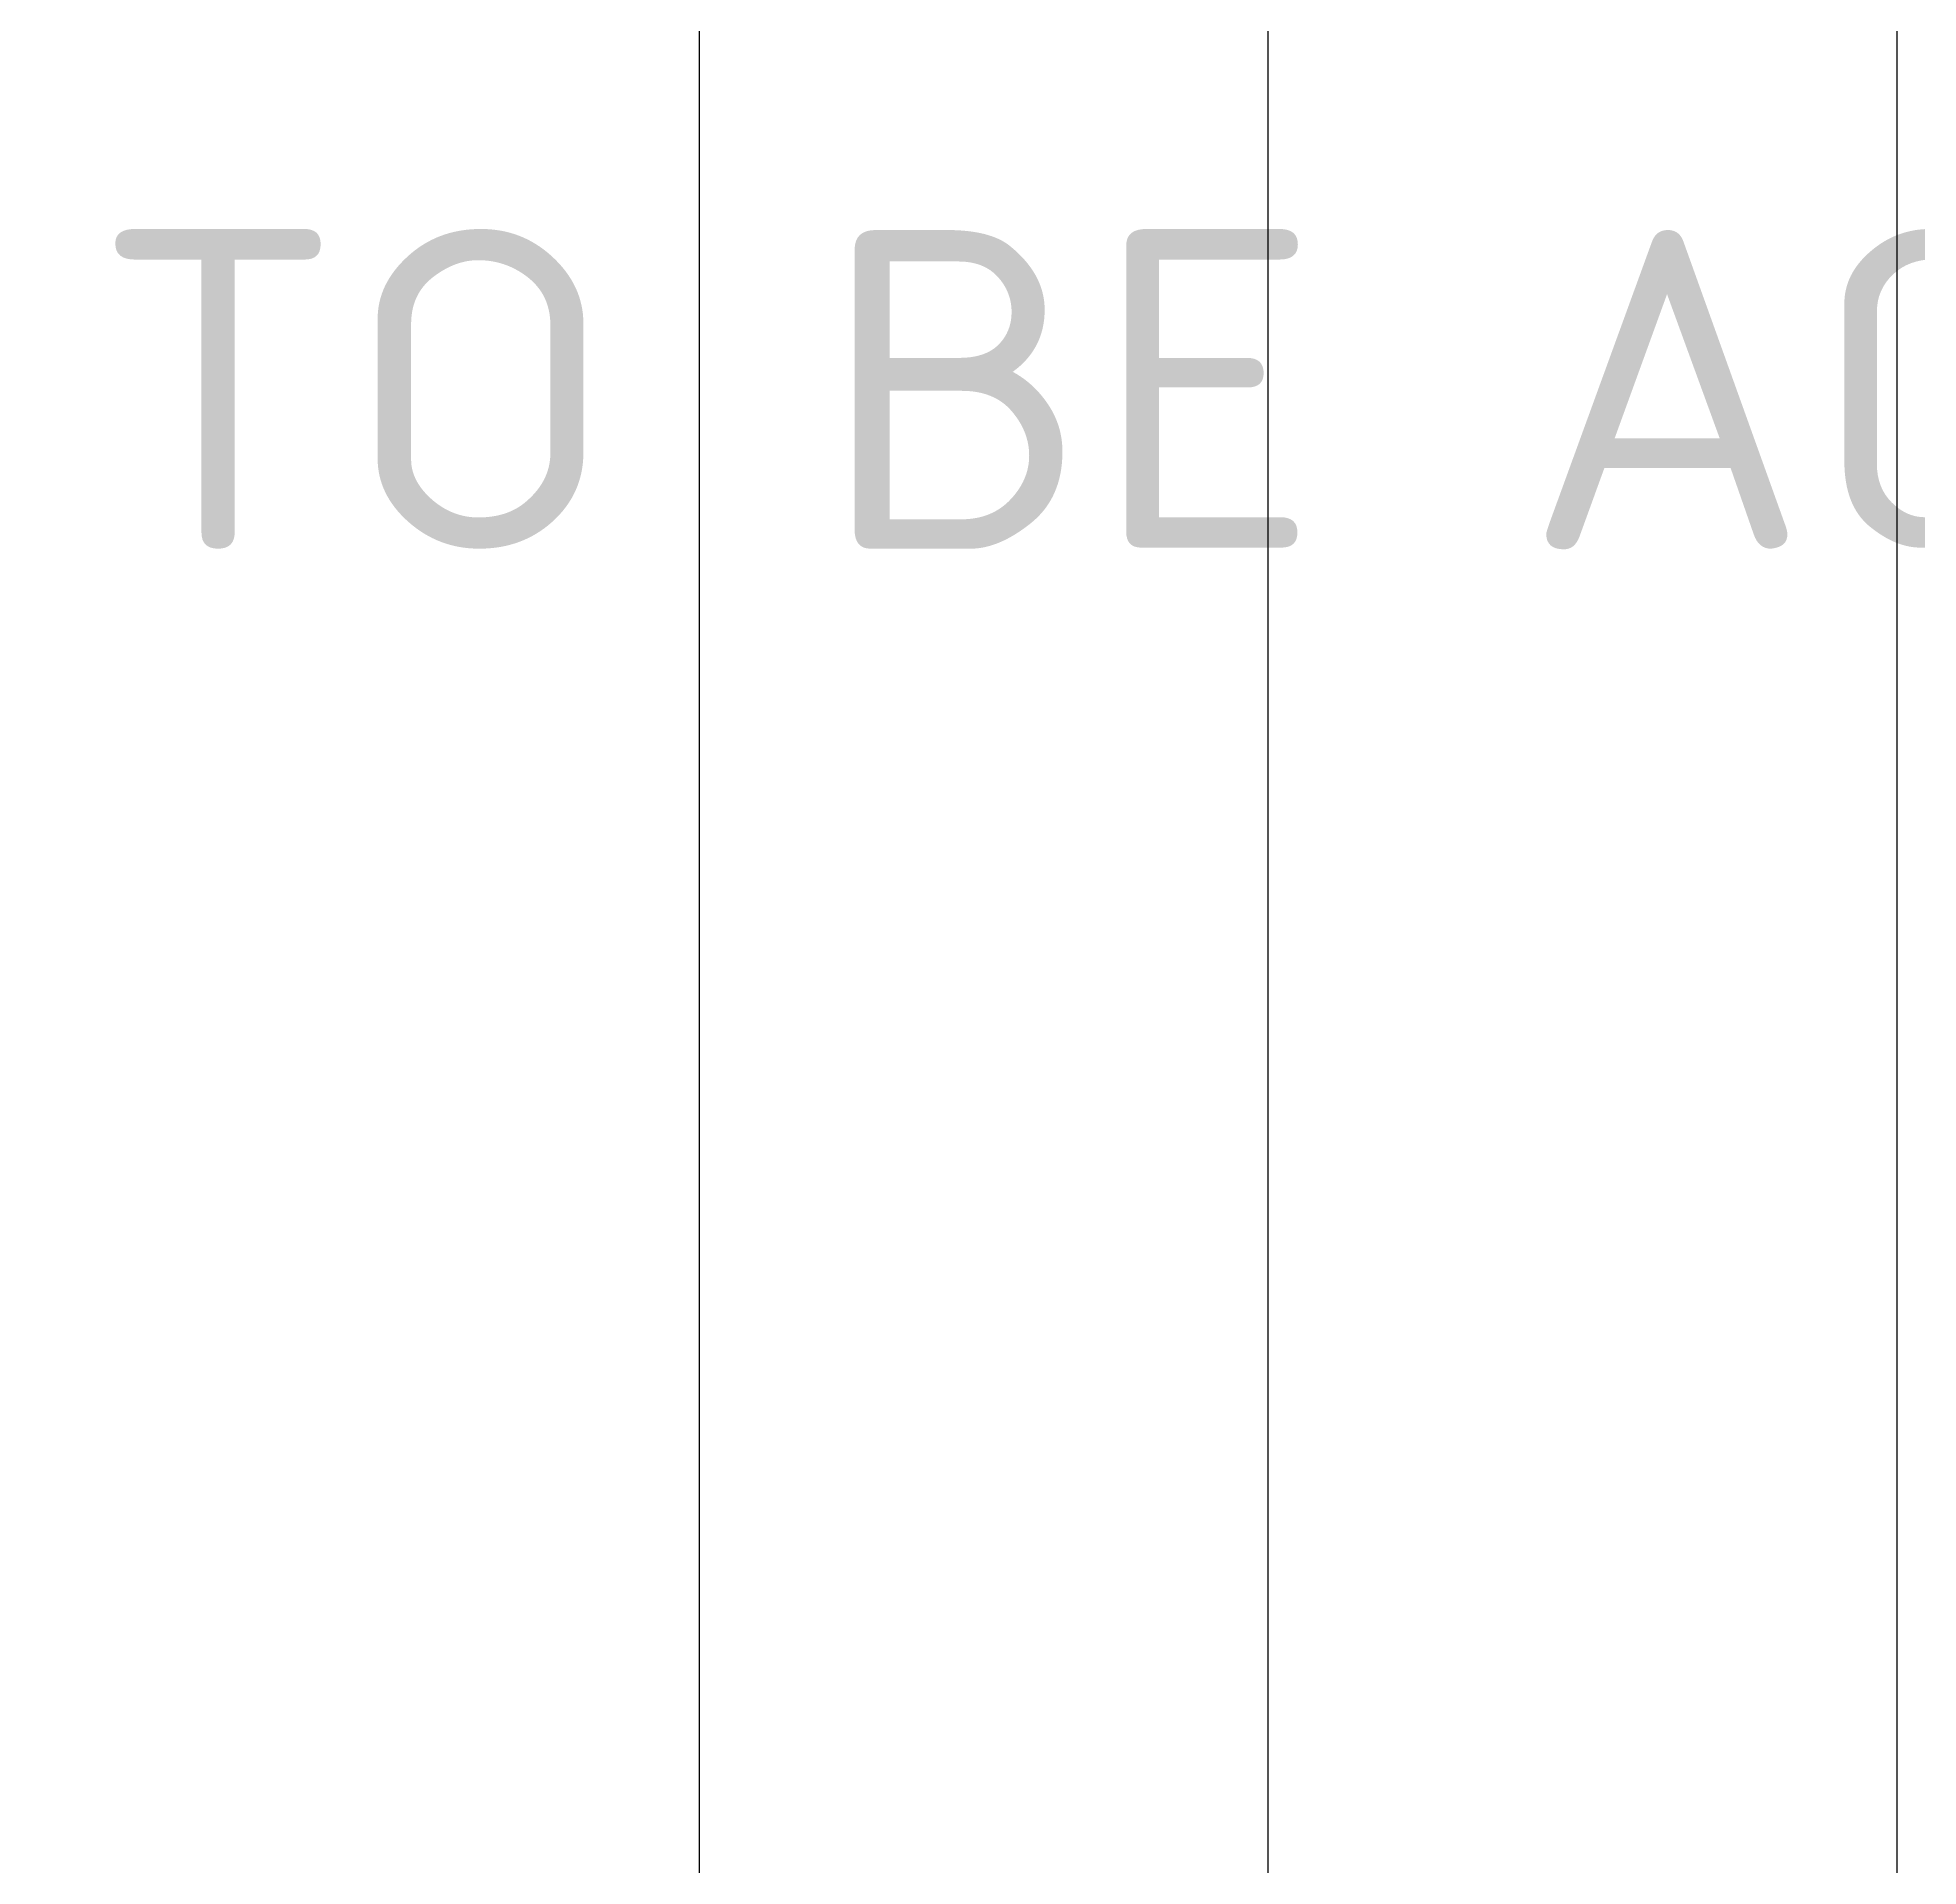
# Model space of a CAD drawing. Header units: millimetres. Extents: x -272986 to 200319, y -34579 to 49604.
# Drawn here: x -30436 to -29551, y 7386 to 8247 of the extents above; entities that cross this region are included whole.
import ezdxf
from ezdxf import colors
from ezdxf.entities.mleader import LeaderData, LeaderLine
from ezdxf.math import Vec2, Vec3

# ---------------------------------------------------------------- set-up
doc = ezdxf.new("R2010")
doc.units = ezdxf.units.MM
doc.layers.get('Defpoints').update_dxf_attribs({"color": 9})
for name, color, linetype in [('X 0001 M', 7, 'Continuous'), ('X 3001 D', 5, 'Continuous'), ('X 4001 T', 7, 'Continuous')]:
    doc.layers.add(name, color=color, linetype=linetype)
doc.styles.add('BIT STD. 2.5', font='isocpeur.ttf', dxfattribs={"height": 2.5})
doc.styles.add('BIT STD. 3.0', font='isocpeur.ttf', dxfattribs={"height": 2.5})
doc.dimstyles.new('BIT STD. 3.0', dxfattribs={"dimtxt": 3, "dimasz": 3, "dimexe": 1, "dimexo": 0.75, "dimgap": 1, "dimtad": 1, "dimdec": 0, "dimdsep": 46, "dimtxsty": 'BIT STD. 3.0', "dimcen": 0, "dimadec": 0, "dimazin": 0, "dimtfac": 1, "dimtdec": 0, "dimtmove": 0, "dimatfit": 3, "dimfxl": 1, "dimtfill": 1, "dimlwd": -1, "dimlwe": -1, "dimarcsym": 0})

# ---------------------------------------------------------------- blocks, each defined once
blk = doc.blocks.new('*D39')
at = {"layer": 'Defpoints', "color": 0, "transparency": 16777216}
for p in [(-45827.89332873137, 14137.02923352813), (-29560.67678410275, 14137.02923352816), (-45157.67678410289, 1987.029233528126)]:
    blk.add_point(p, dxfattribs=at)
at = {"layer": 'X 3001 D', "color": 0, "transparency": 16777216}
blk.add_line((-29566.67678410275, 14137.02923352816), (-48599.18937238758, 14137.02923352813), dxfattribs=at)
at = {"layer": 'X 3001 D', "color": 0, "transparency": 16777216, "insert": (-47243.54135055948, 14273.61518168638), "char_height": 150, "attachment_point": 5, "style": 'BIT STD. 3.0', "bg_fill": 3, "box_fill_scale": 1.1, "bg_fill_color": 256, "bg_fill_true_color": 13158600, "bg_fill_transparency": 0}
blk.add_mtext('{\\fArial|b0|i0|c0|p34;▼}12.150m - OVERFLOW LEVEL', dxfattribs=at)
blk = doc.blocks.new('_Dot')
at = {"color": 0, "linetype": 'ByBlock', "lineweight": -2}
blk.add_line((-0.5, 0), (-1, 0), dxfattribs=at)
at = {"color": 0, "linetype": 'ByBlock', "const_width": 0.5}
blk.add_lwpolyline([(-0.25, 0, 1), (0.25, 0, 1)], format="xyb", close=True, dxfattribs=at)
blk = doc.blocks.new('*D312')
at = {"layer": 'Defpoints', "color": 0, "transparency": 16777216}
for p in [(-28333.12225586301, 9572.029233528097), (-28227.58609450716, 9572.029233528097), (-33887.25192663548, 1987.029233528126)]:
    blk.add_point(p, dxfattribs=at)
at = {"layer": 'X 3001 D', "color": 0, "transparency": 16777216}
blk.add_line((-28288.12225586301, 9572.029233528097), (-27406.29005085096, 9572.029233528097), dxfattribs=at)
at = {"layer": 'X 3001 D', "color": 0, "transparency": 16777216, "insert": (-27786.93807267906, 9708.615181686351), "char_height": 150, "attachment_point": 5, "style": 'BIT STD. 3.0', "bg_fill": 3, "box_fill_scale": 1.1, "bg_fill_color": 256, "bg_fill_true_color": 13158600, "bg_fill_transparency": 0}
blk.add_mtext('{\\fArial|b0|i0|c0|p34;▼}7.585m', dxfattribs=at)
blk = doc.blocks.new('*D441')
at = {"layer": 'Defpoints', "color": 0, "transparency": 16777216}
for p in [(-29560.67678410275, 14069.02923352813), (-46358.21644687823, 13790.03330384832), (-45157.67678410289, 1987.029233528126)]:
    blk.add_point(p, dxfattribs=at)
at = {"layer": 'X 3001 D', "color": 0, "transparency": 16777216}
for p, q in [((-45638.21644687823, 14069.02923352813), (-45998.21644687823, 13790.03330384832)), ((-29605.67678410275, 14069.02923352813), (-45638.21644687823, 14069.02923352813)), ((-45998.21644687823, 13790.03330384832), (-48589.51249053443, 13790.03330384832))]:
    blk.add_line(p, q, dxfattribs=at)
at = {"layer": 'X 3001 D', "color": 0, "transparency": 16777216, "insert": (-47503.86446870634, 13926.61925200658), "char_height": 150, "attachment_point": 5, "style": 'BIT STD. 3.0', "bg_fill": 3, "box_fill_scale": 1.1, "bg_fill_color": 256, "bg_fill_true_color": 13158600, "bg_fill_transparency": 0}
blk.add_mtext('{\\fArial|b0|i0|c0|p34;▼}12.082m - HIGH LEVEL', dxfattribs=at)

msp = doc.modelspace()

# ---------------------------------------------------------------- dimensions: what is measured, and where the dimension line sits
at = {"layer": 'X 3001 D', "color": 150}
dim = msp.add_ordinate_dim(feature_location=(-29560.67678410275, 14137.02923352816), offset=(-16267.21654462862, -2.9103830456733704e-11), dtype=0, origin=(-45157.67678410289, 1987.029233528126), text='{\\fArial|b0|i0|c0|p34;▼}<> - OVERFLOW LEVEL', dimstyle='BIT STD. 3.0', override={"dimexo": 0.1, "dimdec": 3, "dimlfac": 0.001, "dimzin": 0, "dimpost": 'm'}, dxfattribs=at)
dim.commit()
dim.dimension.update_dxf_attribs({"geometry": '*D39', "text_midpoint": (-47243.54135055948, 14273.61518168638)})

# ---------------------------------------------------------------- next in the draw order: dimensions: what is measured, and where the dimension line sits
dim = msp.add_ordinate_dim(feature_location=(-29560.67678410275, 14069.02923352813), offset=(-16797.539662775478, -278.9959296798097), dtype=0, origin=(-45157.67678410289, 1987.029233528126), text='{\\fArial|b0|i0|c0|p34;▼}<> - HIGH LEVEL', dimstyle='BIT STD. 3.0', override={"dimdec": 3, "dimlfac": 0.001, "dimzin": 0, "dimpost": 'm'}, dxfattribs=at)
dim.commit()
dim.dimension.update_dxf_attribs({"geometry": '*D441', "text_midpoint": (-47503.86446870634, 13926.61925200658)})

# ---------------------------------------------------------------- next in the draw order: linework, layer by layer
at = {"layer": 'X 0001 M'}
msp.add_line((-29560.67678410272, 1972.029233528126), (-29560.67678410275, 15542.02923352813), dxfattribs=at)

# ---------------------------------------------------------------- next in the draw order: leaders
at = {"layer": 'X 4001 T'}
ml = msp.add_multileader_mtext('Standard', dxfattribs=at)
ml.set_content('{\\LINTERNAL} GALVANISED CAGED LADDER - {\\C1;LOCATION TO BE AGREED} ', color=256, style='BIT STD. 2.5')
ml.set_leader_properties(color=150)
ml.set_arrow_properties(name='DOT')
ml.build(insert=Vec2(0, 0))
ml.multileader.update_dxf_attribs({"text_left_attachment_type": 2, "text_right_attachment_type": 2, "dogleg_length": 3, "arrow_head_size": 150, "scale": 60})
ctx = ml.context
ctx.base_point, ctx.scale, ctx.char_height, ctx.arrow_head_size, ctx.landing_gap_size, ctx.plane_origin = Vec3(-35461.97401534186, 7831.663223992597), 60, 150, 150, 60, Vec3(-37388.9234871572, 4659.836942616159)
ctx.left_attachment, ctx.right_attachment = 2, 2
notes = []
notes.append((ctx, [(1, (1, 1, 0), (-35752.07660793861, 7831.663223992597), (1, 0), 290.1025925967454, [(0, [(-37399.49162904853, 7836.571965343524)], 0, [])])]))
ctx.mtext.insert, ctx.mtext.width, ctx.mtext.defined_height, ctx.mtext.flow_direction = Vec3(-35401.97401534187, 8156.663223992597), 3063.113175745335, 1596.905618155986, 5
for ctx, leaders in notes:
    for number, flags, end, landing, length, lines in leaders:
        leader = LeaderData()
        leader.index, (leader.has_last_leader_line, leader.has_dogleg_vector, leader.attachment_direction) = number, flags
        leader.last_leader_point, leader.dogleg_vector, leader.dogleg_length = Vec3(end), Vec3(landing), length
        for number, points, colour, breaks in lines:
            line = LeaderLine()
            line.index, line.vertices, line.color, line.breaks = number, Vec3.list(points), colors.encode_raw_color(colour), breaks
            leader.lines.append(line)
        ctx.leaders.append(leader)

# ---------------------------------------------------------------- next in the draw order: dimensions: what is measured, and where the dimension line sits
at = {"layer": 'X 3001 D'}
dim = msp.add_ordinate_dim(feature_location=(-28333.12225586301, 9572.029233528097), offset=(105.53616135584889, 0), dtype=0, origin=(-33887.25192663548, 1987.029233528126), text='{\\fArial|b0|i0|c0|p34;▼}<>', dimstyle='BIT STD. 3.0', override={"dimdec": 3, "dimlfac": 0.001, "dimzin": 0, "dimpost": 'm'}, dxfattribs=at)
dim.commit()
dim.dimension.update_dxf_attribs({"geometry": '*D312', "text_midpoint": (-27786.93807267906, 9708.615181686351)})

# ---------------------------------------------------------------- next in the draw order: linework, layer by layer
at = {"layer": 'X 0001 M', "color": 30}
for p, q in [((-30124.59996212691, 13980.73217943919), (-30124.59996212693, 2542.029233528108)), ((-29857.01067641264, 13980.73217943919), (-29857.01067641264, 2542.029233528108))]:
    msp.add_line(p, q, dxfattribs=at)

doc.saveas('drawing.dxf')
